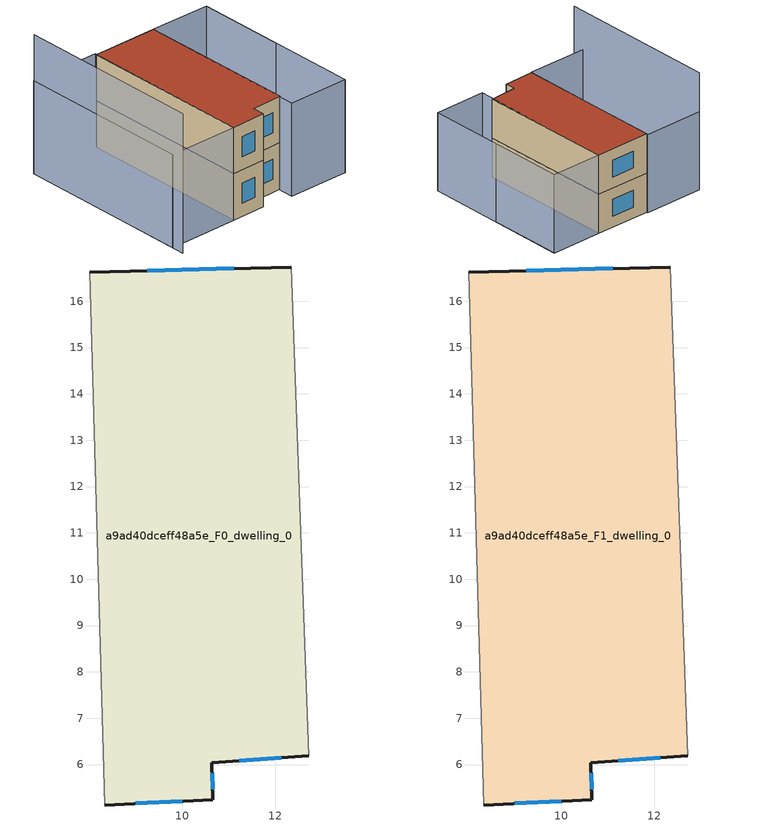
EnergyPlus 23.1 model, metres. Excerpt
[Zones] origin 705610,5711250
a9ad40dceff48a5e_F0_dwelling_0
 floor ground (EU_floor_Construction): 12.35,16.74 12.73,6.19 10.63,6.04 10.66,5.25 8.33,5.13 8,16.63 z0
 wall outside (EU_wall_Construction): 12.35,16.74 8,16.63 / 8.33,5.13 10.66,5.25 10.63,6.04 12.73,6.19 z0:3
 wall adiabatic (EU_wall_Construction): 12.73,6.19 12.35,16.74 / 8,16.63 8.33,5.13 z0:3
 window (EU_Window_Construction): 11.11,16.71 9.24,16.66 / 11.23,6.09 12.13,6.15 / 10.65,5.47 10.64,5.82 / 8.99,5.16 10,5.21 z0.85:2.15
a9ad40dceff48a5e_F1_dwelling_0
 floor to a9ad40dceff48a5e_F0_dwelling_0 (EU_floor_Construction): 12.35,16.74 12.73,6.19 10.63,6.04 10.66,5.25 8.33,5.13 8,16.63 z3
 wall outside (EU_wall_Construction): 12.35,16.74 8,16.63 / 8.33,5.13 10.66,5.25 10.63,6.04 12.73,6.19 z3:6
 wall adiabatic (EU_wall_Construction): 12.73,6.19 12.35,16.74 / 8,16.63 8.33,5.13 z3:6
 window (EU_Window_Construction): 11.11,16.71 9.24,16.66 / 11.23,6.09 12.13,6.15 / 10.65,5.47 10.64,5.82 / 8.99,5.16 10,5.21 z3.85:5.15
 roof outside (EU_roof_Construction): 12.73,6.19 12.35,16.74 8,16.63 8.33,5.13 10.66,5.25 10.63,6.04 z6
shading: 3.33,16.6 3.69,4.12 z0:9; 8,16.73 8.33,5.11 / 8.33,5.11 3.65,4.98 / 3.65,4.98 3.32,16.6 / 3.32,16.6 8,16.73 / 16.41,16.85 16.73,5.23 / 16.73,5.23 12.67,5.12 / 12.67,5.12 12.35,16.74 / 12.35,16.74 16.41,16.85 / 16.73,5.23 16.41,16.85 z0:6
[Building]
EU S2 Campaign: North Axis=0; Terrain=City; Solar Distribution=FullExterior
[Site:Location]
London: Latitude=51.5; Longitude=-0.5; Time Zone=0; Elevation=25
[SizingPeriod:WeatherFileDays]
AnnualSizingPeriod: Begin Month=1; Begin Day of Month=1; End Month=12; End Day of Month=31; Day of Week for Start Day=Monday; Use Weather File Daylight Saving Period=No; Use Weather File Rain and Snow Indicators=No
[MATERIAL]
EU_InternalMass_Material: Roughness=MediumRough; Thickness=0.1; Conductivity=1; Density=1800; Specific Heat=900; Thermal Absorptance=0.9; Solar Absorptance=0.7; Visible Absorptance=0.7
[MATERIAL:NOMASS] Roughness=MediumRough; Thermal Absorptance=0.9; Solar Absorptance=0.7; Visible Absorptance=0.7
Name | Thermal Resistance
EU_wall_NoMass | 0.71061
EU_roof_NoMass | 2.41608
EU_floor_NoMass | 1.75078
[WINDOWMATERIAL:SIMPLEGLAZINGSYSTEM]
EU_Window_SimpleGlazing: UFactor=2.64892; Solar Heat Gain Coefficient=0.76; Visible Transmittance=0.76
[CONSTRUCTION]
EU_wall_Construction: EU_wall_NoMass
EU_roof_Construction: EU_roof_NoMass
EU_floor_Construction: EU_floor_NoMass
EU_Window_Construction: EU_Window_SimpleGlazing
EU_InternalMass_Construction: EU_InternalMass_Material
[ZONE] Type=1; Multiplier=1; Ceiling Height=autocalculate; Volume=145.625; Floor Area=autocalculate; Part of Total Floor Area=Yes
a9ad40dceff48a5e_F0_dwelling_0; a9ad40dceff48a5e_F1_dwelling_0
[INTERNALMASS] Construction=EU_InternalMass_Construction; Surface Area=48.5415
Name | Zone or ZoneList
a9ad40dceff48a5e_F0_dwelling_0_EU_InternalMass | a9ad40dceff48a5e_F0_dwelling_0
a9ad40dceff48a5e_F1_dwelling_0_EU_InternalMass | a9ad40dceff48a5e_F1_dwelling_0
[OTHEREQUIPMENT] Fuel Type=Electricity; Design Level Calculation Method=Watts/Area; Power per Zone Floor Area=1; Fraction Latent=0; Fraction Radiant=0; Fraction Lost=0; Carbon Dioxide Generation Rate=0; EndUse Subcategory=EU_Step8_InternalGains
Name | Zone or ZoneList or Space or SpaceList | Schedule
EU_Step8_InternalGain_a9ad40dceff48a5e_F0_dwelling_0_f000 | a9ad40dceff48a5e_F0_dwelling_0 | EU_Step8_GainSchedule_a9ad40dceff48a5e_F0_dwelling_0_f000
EU_Step8_InternalGain_a9ad40dceff48a5e_F1_dwelling_0_f000 | a9ad40dceff48a5e_F1_dwelling_0 | EU_Step8_GainSchedule_a9ad40dceff48a5e_F1_dwelling_0_f000
[ZONEVENTILATION:DESIGNFLOWRATE] Schedule=EU_AlwaysOn; Design Flow Rate Calculation Method=AirChanges/Hour; Air Changes per Hour=0.496673; Ventilation Type=Natural; Fan Pressure Rise=0; Fan Total Efficiency=1; Constant Term Coefficient=1; Temperature Term Coefficient=0; Velocity Term Coefficient=0; Velocity Squared Term Coefficient=0; Minimum Indoor Temperature=-100; Maximum Indoor Temperature=100; Delta Temperature=-100; Minimum Outdoor Temperature=-100; Maximum Outdoor Temperature=100; Maximum Wind Speed=40
Name | Zone or ZoneList or Space or SpaceList
EU_ConstantAir_a9ad40dceff48a5e_F0_dwelling_0 | a9ad40dceff48a5e_F0_dwelling_0
EU_ConstantAir_a9ad40dceff48a5e_F1_dwelling_0 | a9ad40dceff48a5e_F1_dwelling_0
[HVACTEMPLATE:THERMOSTAT] Constant Heating Setpoint=20; Constant Cooling Setpoint=50
EU_HeatOnly_a9ad40dceff48a5e_F0_dwelling_0; EU_HeatOnly_a9ad40dceff48a5e_F1_dwelling_0
[HVACTEMPLATE:ZONE:IDEALLOADSAIRSYSTEM] System Availability Schedule=EU_AlwaysOn; Maximum Heating Supply Air Temperature=50; Minimum Cooling Supply Air Temperature=13; Maximum Heating Supply Air Humidity Ratio=0.0156; Minimum Cooling Supply Air Humidity Ratio=0.0077; Heating Limit=NoLimit; Cooling Limit=NoLimit; Heating Availability Schedule=EU_AlwaysOn; Cooling Availability Schedule=EU_CoolingOff; Dehumidification Control Type=ConstantSensibleHeatRatio; Cooling Sensible Heat Ratio=0.7; Dehumidification Setpoint=60; Humidification Control Type=None; Humidification Setpoint=30; Outdoor Air Method=None; Outdoor Air Flow Rate per Person=0.00944; Outdoor Air Flow Rate per Zone Floor Area=0; Outdoor Air Flow Rate per Zone=0; Demand Controlled Ventilation Type=None; Outdoor Air Economizer Type=NoEconomizer; Heat Recovery Type=None; Sensible Heat Recovery Effectiveness=0.7; Latent Heat Recovery Effectiveness=0.65
Name | Template Thermostat
a9ad40dceff48a5e_F0_dwelling_0 | EU_HeatOnly_a9ad40dceff48a5e_F0_dwelling_0
a9ad40dceff48a5e_F1_dwelling_0 | EU_HeatOnly_a9ad40dceff48a5e_F1_dwelling_0
[SIZING:ZONE] Zone Cooling Design Supply Air Temperature Input Method=SupplyAirTemperature; Zone Cooling Design Supply Air Temperature=13; Zone Heating Design Supply Air Temperature Input Method=SupplyAirTemperature; Zone Heating Design Supply Air Temperature=50; Zone Cooling Design Supply Air Humidity Ratio=0.008; Zone Heating Design Supply Air Humidity Ratio=0.008; Cooling Design Air Flow Method=DesignDay; Cooling Design Air Flow Rate=0; Cooling Minimum Air Flow per Zone Floor Area=0.000762; Cooling Minimum Air Flow=0; Cooling Minimum Air Flow Fraction=0.2; Heating Design Air Flow Method=DesignDay; Heating Design Air Flow Rate=0; Heating Maximum Air Flow per Zone Floor Area=0.002032; Heating Maximum Air Flow=0.141576; Heating Maximum Air Flow Fraction=0.3; Account for Dedicated Outdoor Air System=No; Dedicated Outdoor Air System Control Strategy=NeutralSupplyAir; Dedicated Outdoor Air Low Setpoint Temperature for Design=autosize; Dedicated Outdoor Air High Setpoint Temperature for Design=autosize; Zone Load Sizing Method=Sensible Load Only No Latent Load; Zone Latent Cooling Design Supply Air Humidity Ratio Input Method=HumidityRatioDifference; Zone Cooling Design Supply Air Humidity Ratio Difference=0.005; Zone Latent Heating Design Supply Air Humidity Ratio Input Method=HumidityRatioDifference; Zone Humidification Design Supply Air Humidity Ratio Difference=0.005
a9ad40dceff48a5e_F0_dwelling_0; a9ad40dceff48a5e_F1_dwelling_0
[SCHEDULE:CONSTANT]
Name | Hourly Value
EU_AlwaysOn | 1
EU_CoolingOff | 0
[SCHEDULE:FILE] Column Number=1; Rows to Skip at Top=0; Number of Hours of Data=8760; Column Separator=Comma; Interpolate to Timestep=No; Minutes per Item=60; Adjust Schedule for Daylight Savings=Yes
Name | File
EU_Step8_GainSchedule_a9ad40dceff48a5e_F0_dwelling_0_f000 | ../../schedules/a9ad40dceff48a5e/a9ad40dceff48a5e_F0_dwelling_0_f000_gain.csv
EU_Step8_GainSchedule_a9ad40dceff48a5e_F1_dwelling_0_f000 | ../../schedules/a9ad40dceff48a5e/a9ad40dceff48a5e_F1_dwelling_0_f000_gain.csv
